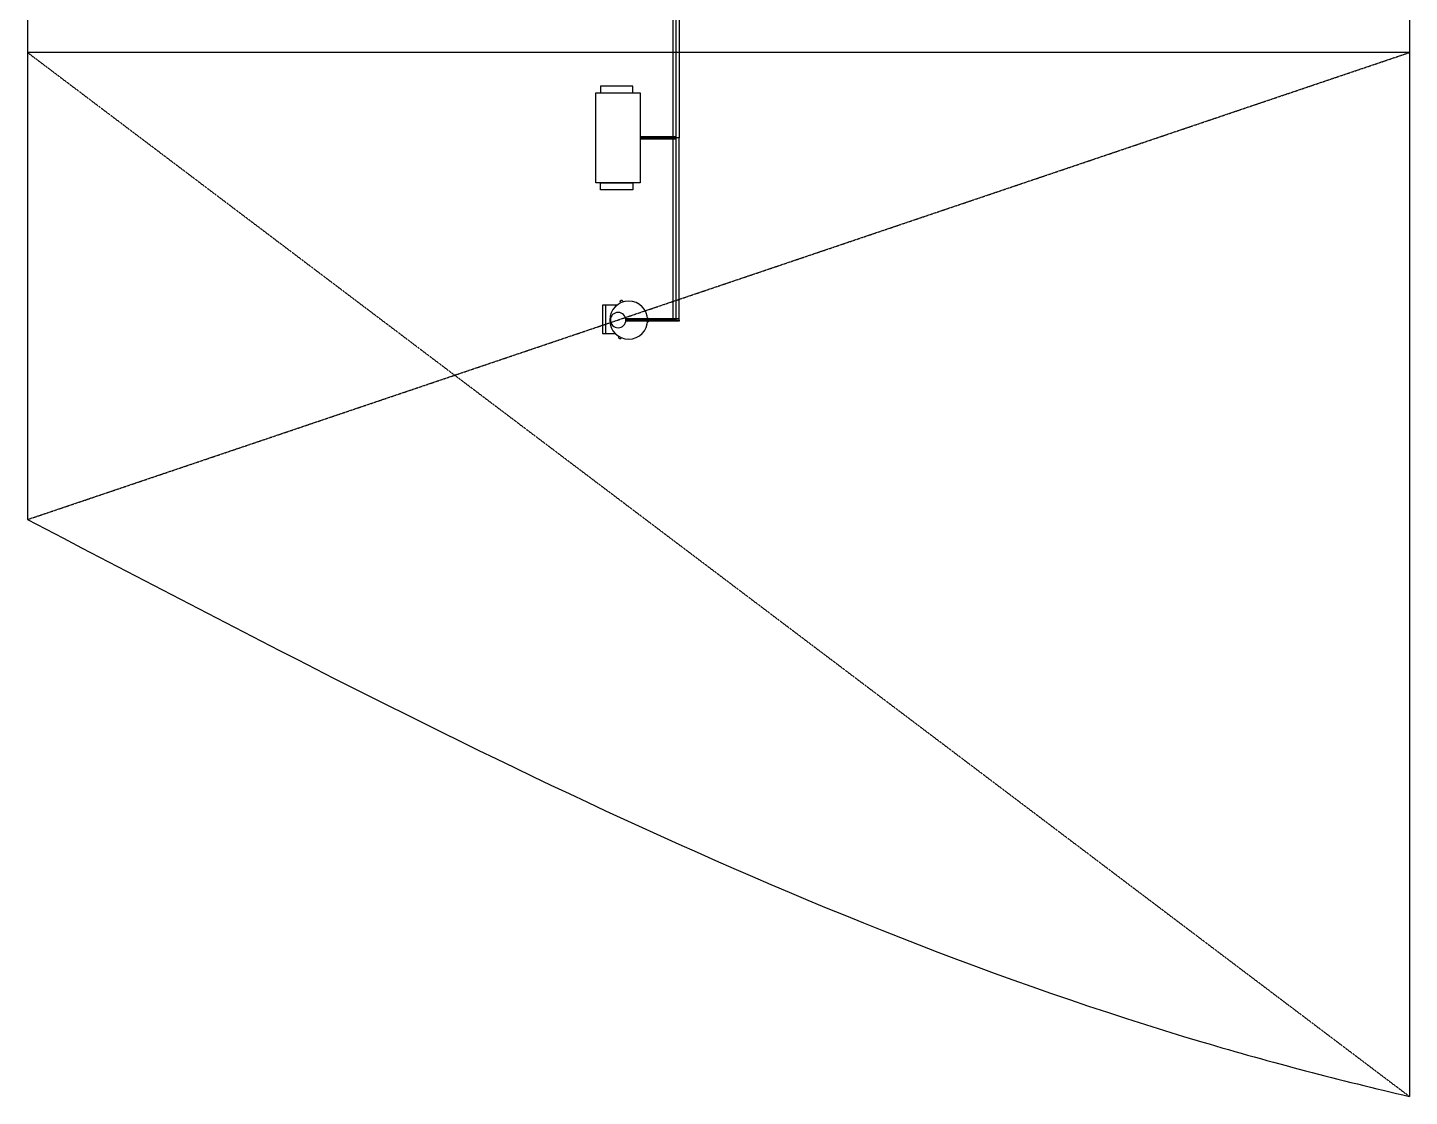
# Model space of a CAD drawing. Header units: inches. Extents: x 23291 to 181956, y 9161 to 51408.
# Drawn here: x 44886 to 49163, y 26677 to 29985 of the extents above; entities that cross this region are included whole.
import ezdxf

# ---------------------------------------------------------------- set-up
doc = ezdxf.new("R2010")
doc.units = ezdxf.units.IN
doc.header["$MEASUREMENT"] = 0
doc.linetypes.add('DASHEDX2', pattern=[1.5, 1, -0.5])
for name, color, linetype in [('bulkhead', 1, 'Continuous'), ('PDF9_Geometry', 7, 'Continuous'), ('wl 2', 3, 'Continuous')]:
    doc.layers.add(name, color=color, linetype=linetype)

# ---------------------------------------------------------------- blocks, each defined once
blk = doc.blocks.new('2')
at = {"layer": 'PDF9_Geometry', "lineweight": 25}
for p, q in [((28.8948, 30.0117), (28.8948, 29.5392)), ((28.9034, 30.0127), (28.9034, 29.5392)), ((28.9127, 30.0137), (28.9127, 29.5392)), ((28.6786, 29.4128), (28.6786, 29.6657)), ((28.6786, 29.6657), (28.8033, 29.6657)), ((28.7823, 29.6853), (28.6917, 29.6853)), ((28.6917, 29.6853), (28.6917, 29.6657)), ((28.6917, 29.6657), (28.7823, 29.6657)), ((28.7823, 29.6657), (28.7823, 29.6853)), ((28.8033, 29.6657), (28.8033, 29.4128)), ((28.9023, 29.5427), (28.8033, 29.5427)), ((28.9034, 29.5392), (28.8033, 29.5392)), ((28.9023, 29.5358), (28.8033, 29.5358)), ((28.8948, 29.5392), (28.8948, 29.0267)), ((28.9034, 29.5392), (28.9034, 29.0267)), ((28.9127, 29.5392), (28.9034, 29.5392)), ((28.9127, 29.0267), (28.9127, 29.5392)), ((28.8033, 29.4128), (28.6786, 29.4128)), ((28.6917, 29.3932), (28.6917, 29.4128)), ((28.6917, 29.4128), (28.7823, 29.4128)), ((28.7823, 29.3932), (28.6917, 29.3932)), ((28.7823, 29.4128), (28.7823, 29.3932)), ((28.7373, 29.0684), (28.6972, 29.0684)), ((28.6972, 29.0684), (28.6972, 28.9893)), ((28.7052, 29.0684), (28.7052, 28.9893)), ((28.9127, 29.0301), (28.7623, 29.0301)), ((28.9127, 29.0237), (28.7626, 29.0237)), ((28.9034, 29.0267), (28.7628, 29.0267)), ((28.7628, 29.0267), (28.9034, 29.0267)), ((28.9034, 29.0267), (28.9127, 29.0267)), ((28.9127, 29.0267), (28.9127, 29.0237)), ((28.6972, 28.9893), (28.7324, 28.9893))]:
    blk.add_line(p, q, dxfattribs=at)
for centre, major_axis, start_param, end_param in [((28.7518, 29.0771), (0.00561, 0), 2.595486, 3.698166), ((28.8234, 29.0266), (0.00562, 0), -0.49447, 0.49447)]:
    blk.add_ellipse(centre, major_axis=major_axis, ratio=0.901599, start_param=start_param, end_param=end_param, dxfattribs=at)
for points in [[(28.752, 29.0817), (28.7501, 29.0821), (28.7481, 29.0813), (28.747, 29.0797)], [(28.7556, 29.0778), (28.7554, 29.0797), (28.7539, 29.0812), (28.752, 29.0817)], [(28.7709, 29.08), (28.7413, 29.08), (28.7174, 29.0561), (28.7174, 29.0266)], [(28.741, 29.0482), (28.7289, 29.0482), (28.7192, 29.0385), (28.7192, 29.0266)], [(28.7628, 29.0266), (28.7628, 29.0385), (28.753, 29.0482), (28.741, 29.0482)], [(28.8243, 29.0266), (28.8243, 29.0561), (28.8004, 29.08), (28.7709, 29.08)], [(28.7174, 29.0266), (28.7174, 28.9971), (28.7413, 28.9732), (28.7709, 28.9732)], [(28.7192, 29.0266), (28.7192, 29.0146), (28.7289, 29.0049), (28.741, 29.0049)], [(28.741, 29.0049), (28.753, 29.0049), (28.7628, 29.0146), (28.7628, 29.0266)], [(28.7709, 28.9732), (28.8004, 28.9732), (28.8243, 28.9971), (28.8243, 29.0266)], [(28.8283, 29.029), (28.8274, 29.0305), (28.8258, 29.0313), (28.824, 29.0313)], [(28.824, 29.0219), (28.8258, 29.0218), (28.8274, 29.0227), (28.8283, 29.0242)], [(28.7425, 28.9812), (28.7413, 28.9788), (28.7422, 28.976), (28.7446, 28.9749)], [(28.7446, 28.9749), (28.7469, 28.9737), (28.7498, 28.9746), (28.751, 28.9769)]]:
    blk.add_open_spline(points, degree=3, dxfattribs=at)

msp = doc.modelspace()

# ---------------------------------------------------------------- linework, layer by layer
for p, q in [((44886.5, 31910), (44886.5, 28462.6)), ((49163.1, 29908), (44886.5, 29908))]:
    msp.add_line(p, q)
msp.add_open_spline([(44886.5, 28462.6), (46072.5, 27841.1), (47456.4, 27115.9), (48948.1, 26726.7), (49163.1, 26676.9)], degree=3, knots=[0, 0, 0, 0, 3.618814, 4.222653, 4.222653, 4.222653, 4.222653])
at = {"layer": 'bulkhead', "linetype": 'ByBlock'}
msp.add_line((49163.1, 37142.8), (49163.1, 26676.9), dxfattribs=at)
at = {"layer": 'wl 2', "linetype": 'DASHEDX2'}
for p, q in [((44886.5, 29908), (49163.1, 26676.9)), ((44886.5, 28462.6), (49163.1, 29908))]:
    msp.add_line(p, q, dxfattribs=at)

# ---------------------------------------------------------------- block references
at = {"xscale": 1100, "yscale": 1100, "zscale": 1100}
msp.add_blockref('2', (15099, -2849.4), dxfattribs=at)

doc.saveas('drawing.dxf')
